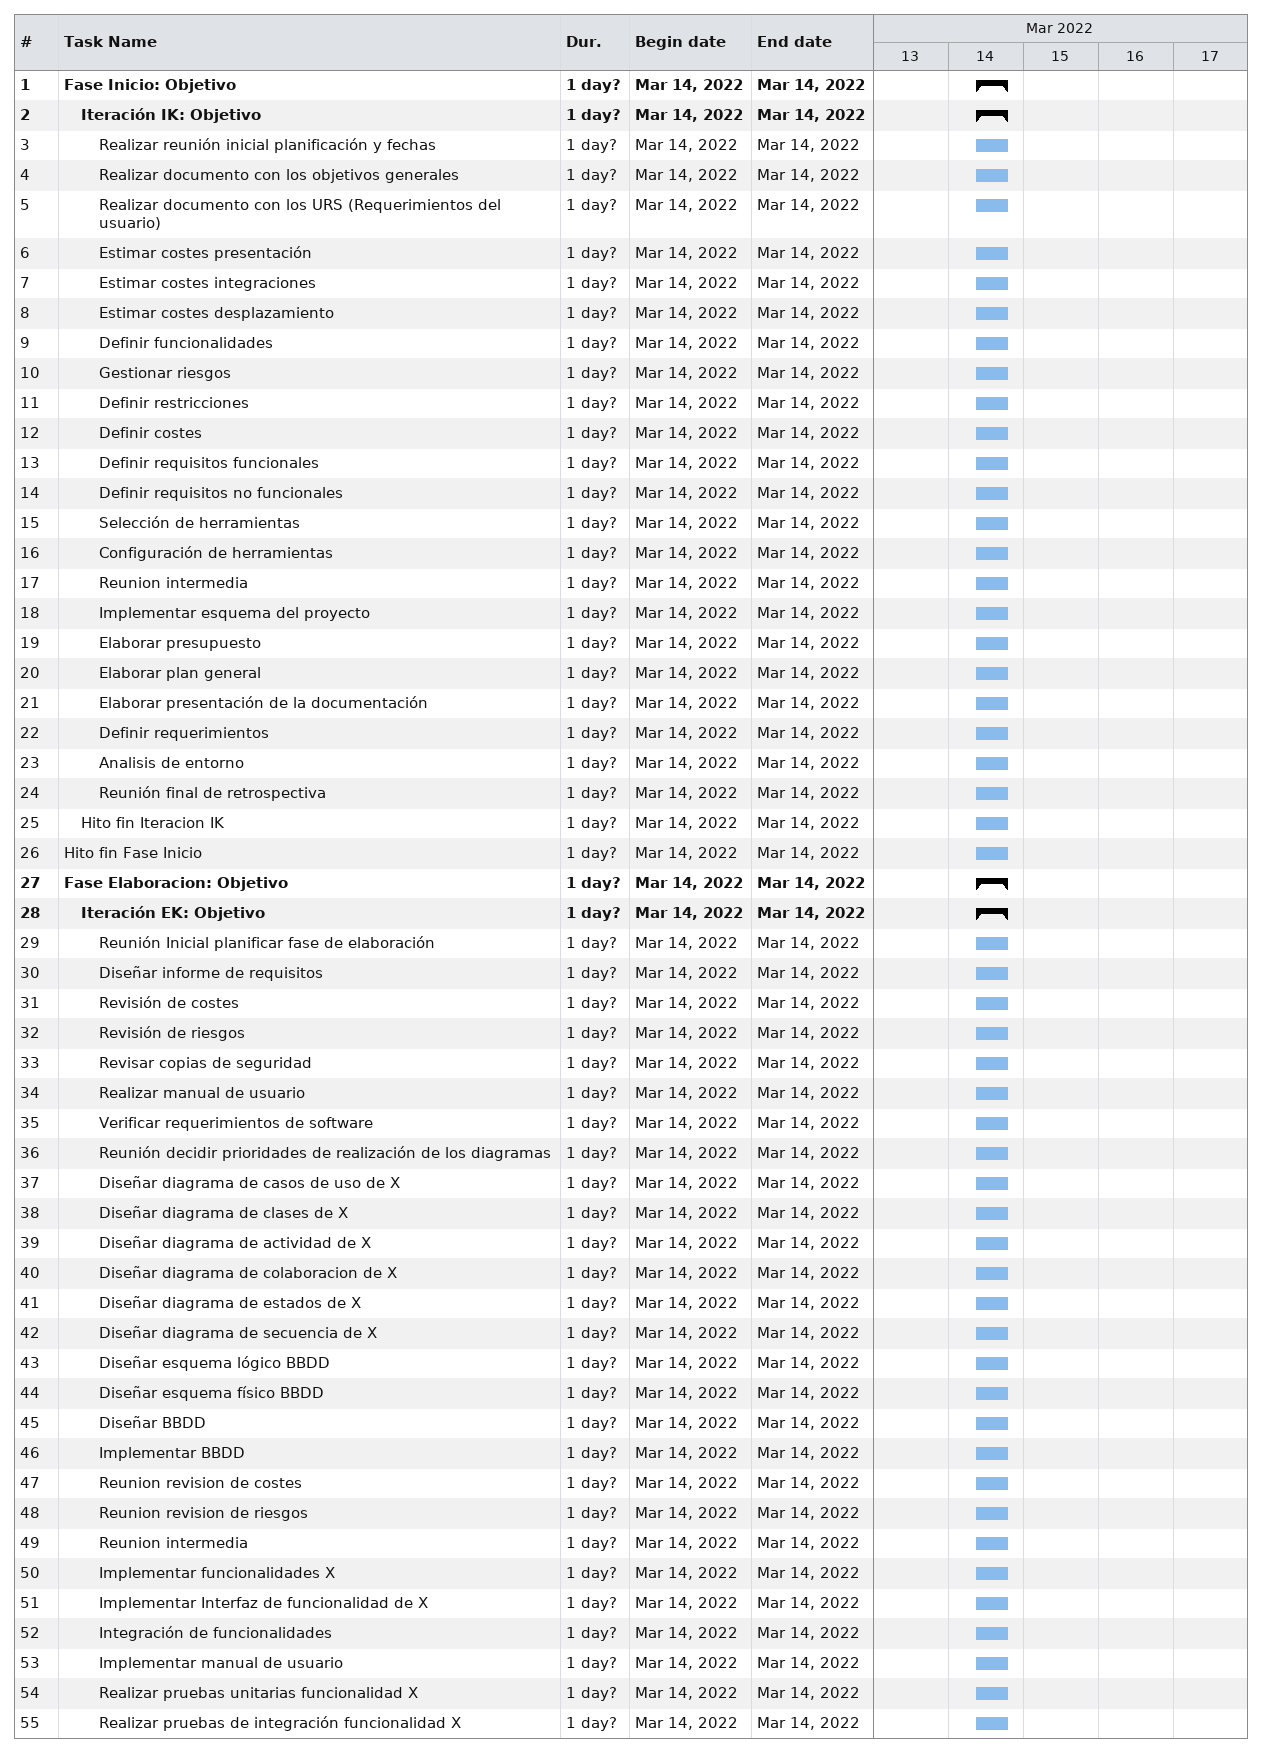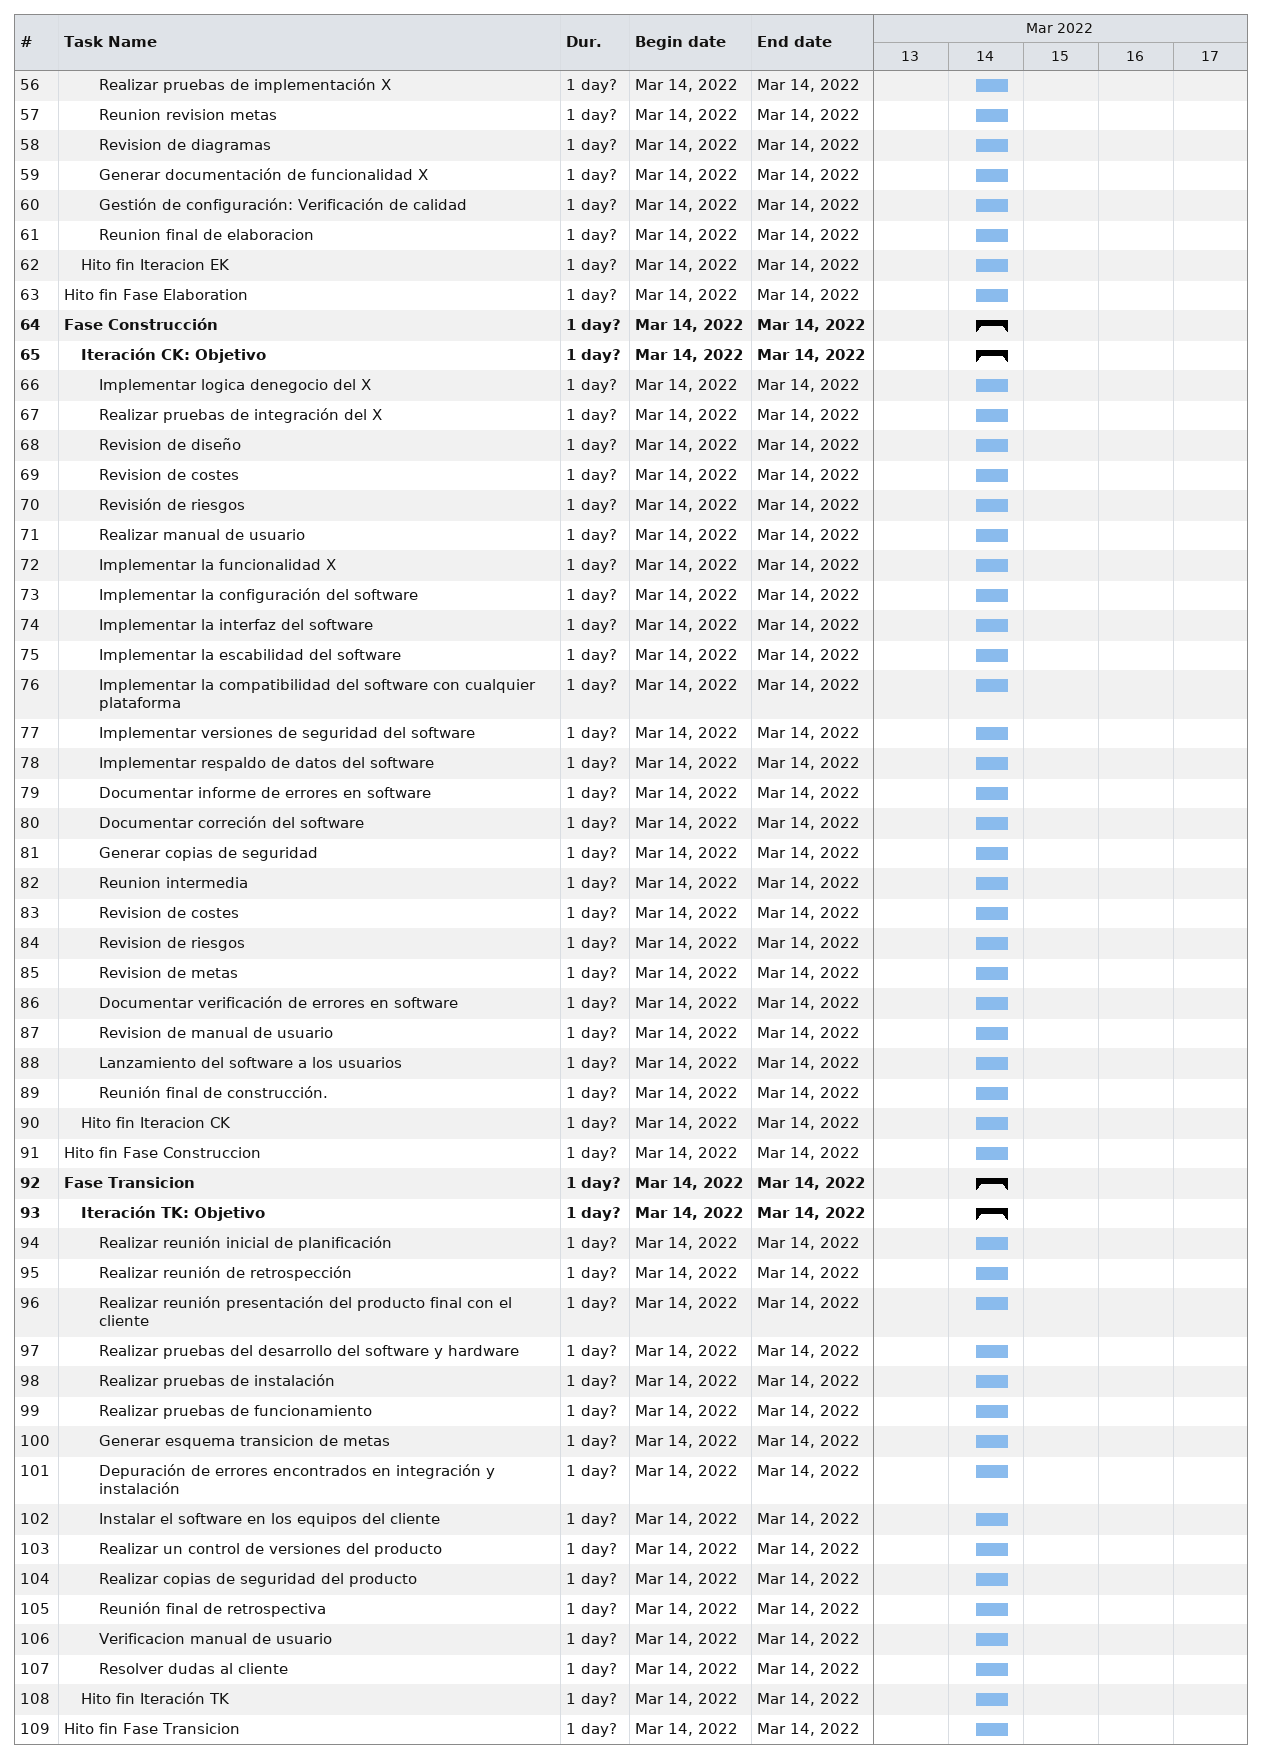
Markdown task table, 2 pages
| ID | Level | Task | Duration | Start | Finish |
|---|---|---|---|---|---|
| 1 | 1 | **Fase Inicio: Objetivo** | 1d? | 2022-03-14 | 2022-03-14 |
| 2 | 2 | **Iteración IK: Objetivo** | 1d? | 2022-03-14 | 2022-03-14 |
| 3 | 3 | Realizar reunión inicial planificación y fechas | 1d? | 2022-03-14 | 2022-03-14 |
| 4 | 3 | Realizar documento con los objetivos generales | 1d? | 2022-03-14 | 2022-03-14 |
| 5 | 3 | Realizar documento con los URS (Requerimientos del usuario) | 1d? | 2022-03-14 | 2022-03-14 |
| 6 | 3 | Estimar costes presentación | 1d? | 2022-03-14 | 2022-03-14 |
| 7 | 3 | Estimar costes integraciones | 1d? | 2022-03-14 | 2022-03-14 |
| 8 | 3 | Estimar costes desplazamiento | 1d? | 2022-03-14 | 2022-03-14 |
| 9 | 3 | Definir funcionalidades | 1d? | 2022-03-14 | 2022-03-14 |
| 10 | 3 | Gestionar riesgos | 1d? | 2022-03-14 | 2022-03-14 |
| 11 | 3 | Definir restricciones | 1d? | 2022-03-14 | 2022-03-14 |
| 12 | 3 | Definir costes | 1d? | 2022-03-14 | 2022-03-14 |
| 13 | 3 | Definir requisitos funcionales | 1d? | 2022-03-14 | 2022-03-14 |
| 14 | 3 | Definir requisitos no funcionales | 1d? | 2022-03-14 | 2022-03-14 |
| 15 | 3 | Selección de herramientas | 1d? | 2022-03-14 | 2022-03-14 |
| 16 | 3 | Configuración de herramientas | 1d? | 2022-03-14 | 2022-03-14 |
| 17 | 3 | Reunion intermedia | 1d? | 2022-03-14 | 2022-03-14 |
| 18 | 3 | Implementar esquema del proyecto | 1d? | 2022-03-14 | 2022-03-14 |
| 19 | 3 | Elaborar presupuesto | 1d? | 2022-03-14 | 2022-03-14 |
| 20 | 3 | Elaborar plan general | 1d? | 2022-03-14 | 2022-03-14 |
| 21 | 3 | Elaborar presentación de la documentación | 1d? | 2022-03-14 | 2022-03-14 |
| 22 | 3 | Definir requerimientos | 1d? | 2022-03-14 | 2022-03-14 |
| 23 | 3 | Analisis de entorno | 1d? | 2022-03-14 | 2022-03-14 |
| 24 | 3 | Reunión final de retrospectiva | 1d? | 2022-03-14 | 2022-03-14 |
| 25 | 2 | Hito fin Iteracion IK | 1d? | 2022-03-14 | 2022-03-14 |
| 26 | 1 | Hito fin Fase Inicio | 1d? | 2022-03-14 | 2022-03-14 |
| 27 | 1 | **Fase Elaboracion: Objetivo** | 1d? | 2022-03-14 | 2022-03-14 |
| 28 | 2 | **Iteración EK: Objetivo** | 1d? | 2022-03-14 | 2022-03-14 |
| 29 | 3 | Reunión Inicial planificar fase de elaboración | 1d? | 2022-03-14 | 2022-03-14 |
| 30 | 3 | Diseñar informe de requisitos | 1d? | 2022-03-14 | 2022-03-14 |
| 31 | 3 | Revisión de costes | 1d? | 2022-03-14 | 2022-03-14 |
| 32 | 3 | Revisión de riesgos | 1d? | 2022-03-14 | 2022-03-14 |
| 33 | 3 | Revisar copias de seguridad | 1d? | 2022-03-14 | 2022-03-14 |
| 34 | 3 | Realizar manual de usuario | 1d? | 2022-03-14 | 2022-03-14 |
| 35 | 3 | Verificar requerimientos de software | 1d? | 2022-03-14 | 2022-03-14 |
| 36 | 3 | Reunión decidir prioridades de realización de los diagramas | 1d? | 2022-03-14 | 2022-03-14 |
| 37 | 3 | Diseñar diagrama de casos de uso de X | 1d? | 2022-03-14 | 2022-03-14 |
| 38 | 3 | Diseñar diagrama de clases de X | 1d? | 2022-03-14 | 2022-03-14 |
| 39 | 3 | Diseñar diagrama de actividad de X | 1d? | 2022-03-14 | 2022-03-14 |
| 40 | 3 | Diseñar diagrama de colaboracion de X | 1d? | 2022-03-14 | 2022-03-14 |
| 41 | 3 | Diseñar diagrama de estados de X | 1d? | 2022-03-14 | 2022-03-14 |
| 42 | 3 | Diseñar diagrama de secuencia de X | 1d? | 2022-03-14 | 2022-03-14 |
| 43 | 3 | Diseñar esquema lógico BBDD | 1d? | 2022-03-14 | 2022-03-14 |
| 44 | 3 | Diseñar esquema físico BBDD | 1d? | 2022-03-14 | 2022-03-14 |
| 45 | 3 | Diseñar BBDD | 1d? | 2022-03-14 | 2022-03-14 |
| 46 | 3 | Implementar BBDD | 1d? | 2022-03-14 | 2022-03-14 |
| 47 | 3 | Reunion revision de costes | 1d? | 2022-03-14 | 2022-03-14 |
| 48 | 3 | Reunion revision de riesgos | 1d? | 2022-03-14 | 2022-03-14 |
| 49 | 3 | Reunion intermedia | 1d? | 2022-03-14 | 2022-03-14 |
| 50 | 3 | Implementar funcionalidades X | 1d? | 2022-03-14 | 2022-03-14 |
| 51 | 3 | Implementar Interfaz de funcionalidad de X | 1d? | 2022-03-14 | 2022-03-14 |
| 52 | 3 | Integración de funcionalidades | 1d? | 2022-03-14 | 2022-03-14 |
| 53 | 3 | Implementar manual de usuario | 1d? | 2022-03-14 | 2022-03-14 |
| 54 | 3 | Realizar pruebas unitarias funcionalidad X | 1d? | 2022-03-14 | 2022-03-14 |
| 55 | 3 | Realizar pruebas de integración funcionalidad X | 1d? | 2022-03-14 | 2022-03-14 |
| 56 | 3 | Realizar pruebas de implementación X | 1d? | 2022-03-14 | 2022-03-14 |
| 57 | 3 | Reunion revision metas | 1d? | 2022-03-14 | 2022-03-14 |
| 58 | 3 | Revision de diagramas | 1d? | 2022-03-14 | 2022-03-14 |
| 59 | 3 | Generar documentación de funcionalidad X | 1d? | 2022-03-14 | 2022-03-14 |
| 60 | 3 | Gestión de configuración: Verificación de calidad | 1d? | 2022-03-14 | 2022-03-14 |
| 61 | 3 | Reunion final de elaboracion | 1d? | 2022-03-14 | 2022-03-14 |
| 62 | 2 | Hito fin Iteracion EK | 1d? | 2022-03-14 | 2022-03-14 |
| 63 | 1 | Hito fin Fase Elaboration | 1d? | 2022-03-14 | 2022-03-14 |
| 64 | 1 | **Fase Construcción** | 1d? | 2022-03-14 | 2022-03-14 |
| 65 | 2 | **Iteración CK: Objetivo** | 1d? | 2022-03-14 | 2022-03-14 |
| 66 | 3 | Implementar logica denegocio del X | 1d? | 2022-03-14 | 2022-03-14 |
| 67 | 3 | Realizar pruebas de integración del X | 1d? | 2022-03-14 | 2022-03-14 |
| 68 | 3 | Revision de diseño | 1d? | 2022-03-14 | 2022-03-14 |
| 69 | 3 | Revision de costes | 1d? | 2022-03-14 | 2022-03-14 |
| 70 | 3 | Revisión de riesgos | 1d? | 2022-03-14 | 2022-03-14 |
| 71 | 3 | Realizar manual de usuario | 1d? | 2022-03-14 | 2022-03-14 |
| 72 | 3 | Implementar la funcionalidad X | 1d? | 2022-03-14 | 2022-03-14 |
| 73 | 3 | Implementar la configuración del software | 1d? | 2022-03-14 | 2022-03-14 |
| 74 | 3 | Implementar la interfaz del software | 1d? | 2022-03-14 | 2022-03-14 |
| 75 | 3 | Implementar la escabilidad del software | 1d? | 2022-03-14 | 2022-03-14 |
| 76 | 3 | Implementar la compatibilidad del software con cualquier plataforma | 1d? | 2022-03-14 | 2022-03-14 |
| 77 | 3 | Implementar versiones de seguridad del software | 1d? | 2022-03-14 | 2022-03-14 |
| 78 | 3 | Implementar respaldo de datos del software | 1d? | 2022-03-14 | 2022-03-14 |
| 79 | 3 | Documentar informe de errores en software | 1d? | 2022-03-14 | 2022-03-14 |
| 80 | 3 | Documentar correción del software | 1d? | 2022-03-14 | 2022-03-14 |
| 81 | 3 | Generar copias de seguridad | 1d? | 2022-03-14 | 2022-03-14 |
| 82 | 3 | Reunion intermedia | 1d? | 2022-03-14 | 2022-03-14 |
| 83 | 3 | Revision de costes | 1d? | 2022-03-14 | 2022-03-14 |
| 84 | 3 | Revision de riesgos | 1d? | 2022-03-14 | 2022-03-14 |
| 85 | 3 | Revision de metas | 1d? | 2022-03-14 | 2022-03-14 |
| 86 | 3 | Documentar verificación de errores en software | 1d? | 2022-03-14 | 2022-03-14 |
| 87 | 3 | Revision de manual de usuario | 1d? | 2022-03-14 | 2022-03-14 |
| 88 | 3 | Lanzamiento del software a los usuarios | 1d? | 2022-03-14 | 2022-03-14 |
| 89 | 3 | Reunión final de construcción. | 1d? | 2022-03-14 | 2022-03-14 |
| 90 | 2 | Hito fin Iteracion CK | 1d? | 2022-03-14 | 2022-03-14 |
| 91 | 1 | Hito fin Fase Construccion | 1d? | 2022-03-14 | 2022-03-14 |
| 92 | 1 | **Fase Transicion** | 1d? | 2022-03-14 | 2022-03-14 |
| 93 | 2 | **Iteración TK: Objetivo** | 1d? | 2022-03-14 | 2022-03-14 |
| 94 | 3 | Realizar reunión inicial de planificación | 1d? | 2022-03-14 | 2022-03-14 |
| 95 | 3 | Realizar reunión de retrospección | 1d? | 2022-03-14 | 2022-03-14 |
| 96 | 3 | Realizar reunión presentación del producto final con el cliente | 1d? | 2022-03-14 | 2022-03-14 |
| 97 | 3 | Realizar pruebas del desarrollo del software y hardware | 1d? | 2022-03-14 | 2022-03-14 |
| 98 | 3 | Realizar pruebas de instalación | 1d? | 2022-03-14 | 2022-03-14 |
| 99 | 3 | Realizar pruebas de funcionamiento | 1d? | 2022-03-14 | 2022-03-14 |
| 100 | 3 | Generar esquema transicion de metas | 1d? | 2022-03-14 | 2022-03-14 |
| 101 | 3 | Depuración de errores encontrados en integración y instalación | 1d? | 2022-03-14 | 2022-03-14 |
| 102 | 3 | Instalar el software en los equipos del cliente | 1d? | 2022-03-14 | 2022-03-14 |
| 103 | 3 | Realizar un control de versiones del producto | 1d? | 2022-03-14 | 2022-03-14 |
| 104 | 3 | Realizar copias de seguridad del producto | 1d? | 2022-03-14 | 2022-03-14 |
| 105 | 3 | Reunión final de retrospectiva | 1d? | 2022-03-14 | 2022-03-14 |
| 106 | 3 | Verificacion manual de usuario | 1d? | 2022-03-14 | 2022-03-14 |
| 107 | 3 | Resolver dudas al cliente | 1d? | 2022-03-14 | 2022-03-14 |
| 108 | 2 | Hito fin Iteración TK | 1d? | 2022-03-14 | 2022-03-14 |
| 109 | 1 | Hito fin Fase Transicion | 1d? | 2022-03-14 | 2022-03-14 |
